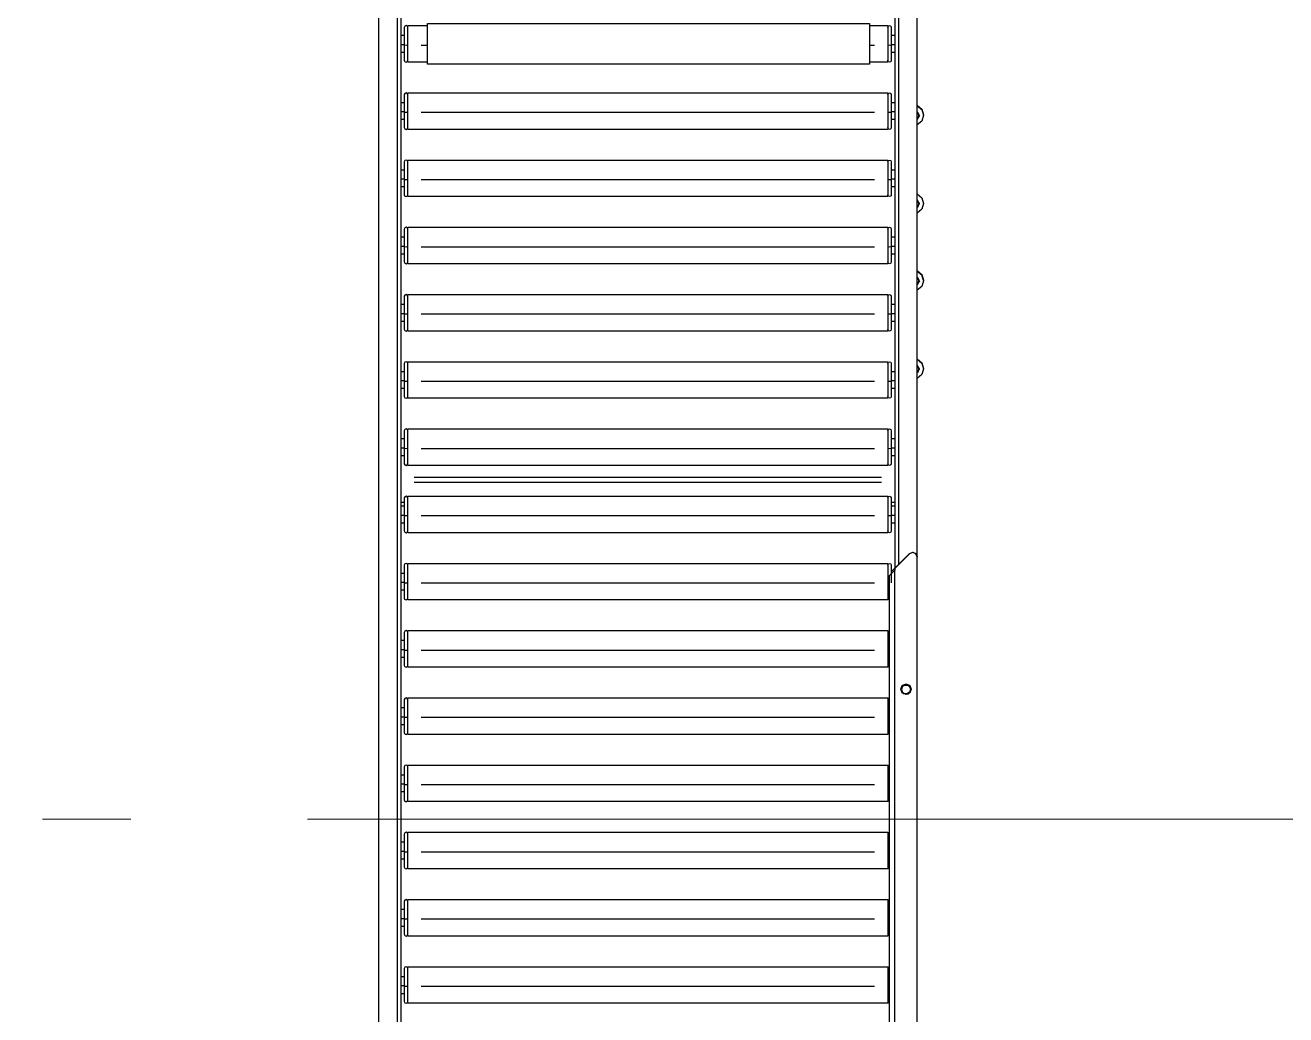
# Model space of a CAD drawing. Header units: millimetres. Extents: x -187347 to 135007, y -6415 to 292048.
# Drawn here: x -50911 to -49485, y 19834 to 20953 of the extents above; entities that cross this region are included whole.
import ezdxf

# ---------------------------------------------------------------- set-up
doc = ezdxf.new("R2010")
doc.units = ezdxf.units.MM
doc.header["$LTSCALE"] = 100
doc.linetypes.add('Z_LINE-CNTR', pattern=[17, 12, -2, 1, -2])
doc.layers.add('Layout CAT2', color=6, linetype='Continuous')
doc.layers.add('S-GRID', color=7, linetype='Continuous', lineweight=5)

msp = doc.modelspace()

# ---------------------------------------------------------------- linework, layer by layer
at = {"layer": 'Layout CAT2', "elevation": -3.4}
for points in [[(-50511.3, 21273.4), (-50511.3, 20079.8)], [(-50490.1, 21273.4), (-50490.1, 20241.8)], [(-49901.7, 20352.1), (-49901.7, 21273.4), (-49923, 21273.4), (-49925.9, 21273.5), (-49927.1, 21273.6), (-49927.1, 21240.2)], [(-49923, 21273.4), (-49923, 20343)], [(-50485.9, 21002.8), (-50485.9, 20936.1), (-50485.9, 20933.8), (-50485.9, 20931.4), (-50485.9, 20929), (-50485.9, 20926.8)], [(-49927.1, 21002.8), (-49927.1, 20936.1), (-49927.1, 20933.8), (-49927.1, 20931.4), (-49927.1, 20929), (-49927.1, 20926.8)], [(-50455.9, 20911.4), (-50478, 20911.4), (-50478, 20913.9), (-50478, 20920.9), (-50478, 20930.7), (-50478, 20939), (-50478, 20946.1), (-50478, 20951), (-50478, 20952.7), (-50455.9, 20952.7)], [(-49955.9, 20952.7), (-49935.1, 20952.7), (-49935.1, 20951), (-49935.1, 20946.1), (-49935.1, 20939), (-49935.1, 20930.7), (-49935.1, 20920.9), (-49935.1, 20913.9), (-49935.1, 20911.4), (-49955.9, 20911.4)], [(-50485.9, 20941.7), (-50482, 20941.7)], [(-49931.1, 20941.7), (-49927.1, 20941.7)], [(-50485.9, 20931.4), (-50482, 20931.4)], [(-50485.9, 20926.8), (-50485.9, 20860.1)], [(-50482, 20922.3), (-50485.9, 20922.3)], [(-50482, 20930.8), (-50480, 20930.7), (-50478, 20930.8)], [(-50463, 20930.7), (-50455.9, 20930.7)], [(-49955.9, 20930.7), (-49950.1, 20930.7)], [(-49935.1, 20930.8), (-49933.1, 20930.7), (-49931.1, 20930.8)], [(-49931.1, 20931.4), (-49927.1, 20931.4)], [(-49927.1, 20922.3), (-49931.1, 20922.3)], [(-49927.1, 20926.8), (-49927.1, 20860.1)], [(-50485.9, 20865.7), (-50482, 20865.7)], [(-49931.1, 20865.7), (-49927.1, 20865.7)], [(-50485.9, 20860.1), (-50485.9, 20857.8), (-50485.9, 20855.4), (-50485.9, 20853), (-50485.9, 20850.8)], [(-50485.9, 20855.4), (-50482, 20855.4)], [(-50485.9, 20850.8), (-50485.9, 20784)], [(-50482, 20854.8), (-50480, 20854.6), (-50478, 20854.8)], [(-50463, 20854.6), (-49950.1, 20854.6)], [(-49935.1, 20854.8), (-49933.1, 20854.6), (-49931.1, 20854.8)], [(-49931.1, 20855.4), (-49927.1, 20855.4)], [(-49927.1, 20860.1), (-49927.1, 20857.8), (-49927.1, 20855.4), (-49927.1, 20853), (-49927.1, 20850.8)], [(-49927.1, 20850.8), (-49927.1, 20784)], [(-49901.7, 20862.5), (-49896.7, 20858), (-49894.8, 20851.6), (-49894.8, 20851.5)], [(-49901.7, 20862.1), (-49896.7, 20857.7), (-49894.8, 20851.3)], [(-49901.7, 20862), (-49896.7, 20857.6), (-49894.8, 20851.2), (-49896.7, 20844.7), (-49901.7, 20840.3)], [(-49901.7, 20855), (-49901.7, 20854.9), (-49901.4, 20854.4), (-49901.2, 20854), (-49901.1, 20853.9), (-49901.1, 20853.8), (-49901, 20853.7), (-49901, 20853.6), (-49900.8, 20853.4), (-49900.7, 20853.2), (-49900.5, 20852.8), (-49900.2, 20852.4), (-49899.8, 20851.6), (-49899.3, 20850.8), (-49899.3, 20851.1), (-49901.2, 20854.4), (-49901.7, 20855.3)], [(-49901.7, 20854.8), (-49901.4, 20854.4), (-49901.2, 20854), (-49900.3, 20850.8), (-49901.2, 20847.5), (-49901.4, 20847.2), (-49901.7, 20846.8)], [(-49899.3, 20850.8), (-49899.8, 20850), (-49900.2, 20849.2), (-49900.5, 20848.8), (-49900.7, 20848.4), (-49901, 20848), (-49901.2, 20847.5), (-49901.3, 20847.4), (-49901.3, 20847.3), (-49901.4, 20847.2), (-49901.4, 20847.1), (-49901.6, 20846.9), (-49901.7, 20846.7), (-49901.7, 20846.6)], [(-49901.4, 20854.7), (-49901.2, 20854.4), (-49901, 20854)], [(-49894.8, 20851.3), (-49894.8, 20851.2)], [(-50482, 20846.3), (-50485.9, 20846.3)], [(-49927.1, 20846.3), (-49931.1, 20846.3)], [(-50485.9, 20789.7), (-50482, 20789.7)], [(-50485.9, 20784), (-50485.9, 20781.7), (-50485.9, 20779.3), (-50485.9, 20776.9), (-50485.9, 20774.7)], [(-50485.9, 20779.3), (-50482, 20779.3)], [(-50482, 20778.7), (-50480, 20778.6), (-50478, 20778.7)], [(-50463, 20778.6), (-49950.1, 20778.6)], [(-49935.1, 20778.7), (-49933.1, 20778.6), (-49931.1, 20778.7)], [(-49931.1, 20789.7), (-49927.1, 20789.7)], [(-49931.1, 20779.3), (-49927.1, 20779.3)], [(-49927.1, 20784), (-49927.1, 20781.7), (-49927.1, 20779.3), (-49927.1, 20776.9), (-49927.1, 20774.7)], [(-50485.9, 20774.7), (-50485.9, 20708)], [(-50482, 20770.2), (-50485.9, 20770.2)], [(-49927.1, 20770.2), (-49931.1, 20770.2)], [(-49927.1, 20774.7), (-49927.1, 20708)], [(-49901.7, 20762.3), (-49896.7, 20757.9), (-49894.8, 20751.5), (-49894.8, 20751.4)], [(-49901.7, 20762.2), (-49896.7, 20757.8), (-49894.8, 20751.4), (-49896.7, 20744.9), (-49901.7, 20740.5)], [(-49901.7, 20755.2), (-49901.7, 20755.1), (-49901.4, 20754.7), (-49901.2, 20754.3), (-49901.1, 20754.1), (-49901.1, 20754), (-49901, 20753.9), (-49901, 20753.8), (-49900.8, 20753.6), (-49900.7, 20753.4), (-49900.5, 20753), (-49900.2, 20752.6), (-49899.8, 20751.8), (-49899.3, 20751), (-49899.3, 20751.3), (-49901.2, 20754.6), (-49901.7, 20755.5)], [(-49901.7, 20755), (-49901.4, 20754.6), (-49901.2, 20754.3), (-49900.3, 20751), (-49901.2, 20747.8), (-49901.4, 20747.4), (-49901.7, 20747)], [(-49899.3, 20751), (-49899.8, 20750.2), (-49900.2, 20749.4), (-49900.5, 20749), (-49900.7, 20748.6), (-49901, 20748.2), (-49901.2, 20747.8), (-49901.3, 20747.7), (-49901.3, 20747.6), (-49901.4, 20747.5), (-49901.4, 20747.3), (-49901.6, 20747.1), (-49901.7, 20746.9), (-49901.7, 20746.8)], [(-49901.4, 20755), (-49901.2, 20754.6), (-49901, 20754.2)], [(-49894.8, 20751.8), (-49894.8, 20751.7)], [(-50485.9, 20713.6), (-50482, 20713.6)], [(-50485.9, 20708), (-50485.9, 20705.7), (-50485.9, 20703.3), (-50485.9, 20700.9), (-50485.9, 20698.7)], [(-49931.1, 20713.6), (-49927.1, 20713.6)], [(-49927.1, 20708), (-49927.1, 20705.7), (-49927.1, 20703.3), (-49927.1, 20700.9), (-49927.1, 20698.7)], [(-50485.9, 20703.3), (-50482, 20703.3)], [(-50485.9, 20698.7), (-50485.9, 20632)], [(-50482, 20694.2), (-50485.9, 20694.2)], [(-50482, 20702.7), (-50480, 20702.6), (-50478, 20702.7)], [(-50463, 20702.6), (-49950.1, 20702.6)], [(-49935.1, 20702.7), (-49933.1, 20702.6), (-49931.1, 20702.7)], [(-49931.1, 20703.3), (-49927.1, 20703.3)], [(-49927.1, 20694.2), (-49931.1, 20694.2)], [(-49927.1, 20698.7), (-49927.1, 20632)], [(-49901.7, 20675.5), (-49896.7, 20671), (-49894.8, 20664.6)], [(-49894.8, 20664.6), (-49894.8, 20664.5), (-49896.7, 20670.9), (-49901.7, 20675.3)], [(-49901.7, 20675.1), (-49896.7, 20670.7), (-49894.8, 20664.3), (-49894.8, 20664.1)], [(-49901.7, 20675), (-49896.7, 20670.6), (-49894.8, 20664.1), (-49896.7, 20657.7), (-49901.7, 20653.3)], [(-49901.7, 20668), (-49901.7, 20667.9), (-49901.4, 20667.4), (-49901.2, 20667), (-49901.1, 20666.9), (-49901.1, 20666.8), (-49901, 20666.7), (-49901, 20666.6), (-49900.8, 20666.4), (-49900.7, 20666.2), (-49900.5, 20665.8), (-49900.2, 20665.4), (-49899.8, 20664.6), (-49899.3, 20663.8), (-49899.3, 20664.1), (-49901.2, 20667.4), (-49901.7, 20668.3)], [(-49901.7, 20667.8), (-49901.4, 20667.4), (-49901.2, 20667), (-49900.3, 20663.8), (-49901.2, 20660.5), (-49901.4, 20660.2), (-49901.7, 20659.8)], [(-49901.4, 20667.7), (-49901.2, 20667.4), (-49901, 20667)], [(-49899.3, 20663.8), (-49899.8, 20663), (-49900.2, 20662.2), (-49900.5, 20661.8), (-49900.7, 20661.4), (-49901, 20661), (-49901.2, 20660.5), (-49901.3, 20660.4), (-49901.3, 20660.3), (-49901.4, 20660.2), (-49901.4, 20660.1), (-49901.6, 20659.9), (-49901.7, 20659.7), (-49901.7, 20659.6)], [(-50485.9, 20637.6), (-50482, 20637.6)], [(-49931.1, 20637.6), (-49927.1, 20637.6)], [(-50485.9, 20632), (-50485.9, 20629.7), (-50485.9, 20627.2), (-50485.9, 20624.9), (-50485.9, 20622.7)], [(-50485.9, 20627.2), (-50482, 20627.2)], [(-50485.9, 20622.6), (-50485.9, 20555.9)], [(-50482, 20626.7), (-50480, 20626.5), (-50478, 20626.7)], [(-50463, 20626.5), (-49950.1, 20626.5)], [(-49935.1, 20626.7), (-49933.1, 20626.5), (-49931.1, 20626.7)], [(-49931.1, 20627.2), (-49927.1, 20627.2)], [(-49927.1, 20632), (-49927.1, 20629.7), (-49927.1, 20627.2), (-49927.1, 20624.9), (-49927.1, 20622.7)], [(-49927.1, 20622.6), (-49927.1, 20555.9)], [(-50482, 20618.1), (-50485.9, 20618.1)], [(-49927.1, 20618.1), (-49931.1, 20618.1)], [(-49901.7, 20575.7), (-49896.7, 20571.2), (-49894.8, 20564.8), (-49894.8, 20564.7)], [(-49901.7, 20575.5), (-49896.7, 20571.1), (-49894.8, 20564.7)], [(-49901.7, 20575.3), (-49896.7, 20570.9), (-49894.8, 20564.5)], [(-49901.7, 20575.2), (-49896.7, 20570.8), (-49894.8, 20564.4), (-49896.7, 20557.9), (-49901.7, 20553.5)], [(-49901.7, 20568.2), (-49901.7, 20568.1), (-49901.4, 20567.7), (-49901.2, 20567.2), (-49901.1, 20567.1), (-49901.1, 20567), (-49901, 20566.9), (-49901, 20566.8), (-49900.8, 20566.6), (-49900.7, 20566.4), (-49900.5, 20566), (-49900.2, 20565.6), (-49899.8, 20564.8), (-49899.3, 20564), (-49899.3, 20564.3), (-49901.2, 20567.6), (-49901.7, 20568.5)], [(-49901.7, 20568), (-49901.4, 20567.6), (-49901.2, 20567.2), (-49900.3, 20564), (-49901.2, 20560.8), (-49901.4, 20560.4), (-49901.7, 20560)], [(-49901.4, 20568), (-49901.2, 20567.6), (-49901, 20567.2)], [(-49894.8, 20564.5), (-49894.8, 20564.4)], [(-50485.9, 20561.6), (-50482, 20561.6)], [(-50485.9, 20555.9), (-50485.9, 20553.6), (-50485.9, 20551.2), (-50485.9, 20548.8), (-50485.9, 20546.6)], [(-50485.9, 20551.2), (-50482, 20551.2)], [(-50482, 20550.6), (-50480, 20550.5), (-50478, 20550.6)], [(-50463, 20550.5), (-49950.1, 20550.5)], [(-49935.1, 20550.6), (-49933.1, 20550.5), (-49931.1, 20550.6)], [(-49931.1, 20561.6), (-49927.1, 20561.6)], [(-49931.1, 20551.2), (-49927.1, 20551.2)], [(-49927.1, 20555.9), (-49927.1, 20553.6), (-49927.1, 20551.2), (-49927.1, 20548.8), (-49927.1, 20546.6)], [(-49899.3, 20564), (-49899.8, 20563.2), (-49900.2, 20562.4), (-49900.5, 20562), (-49900.7, 20561.6), (-49901, 20561.2), (-49901.2, 20560.8), (-49901.3, 20560.7), (-49901.3, 20560.6), (-49901.4, 20560.5), (-49901.4, 20560.3), (-49901.6, 20560.1), (-49901.7, 20559.9), (-49901.7, 20559.8)], [(-50485.9, 20546.6), (-50485.9, 20479.9)], [(-50482, 20542.1), (-50485.9, 20542.1)], [(-49927.1, 20542.1), (-49931.1, 20542.1)], [(-49927.1, 20546.6), (-49927.1, 20479.9)], [(-50485.9, 20485.5), (-50482, 20485.5)], [(-50485.9, 20479.9), (-50485.9, 20477.6), (-50485.9, 20475.2), (-50485.9, 20472.8), (-50485.9, 20470.6)], [(-49931.1, 20485.5), (-49927.1, 20485.5)], [(-49927.1, 20479.9), (-49927.1, 20477.6), (-49927.1, 20475.2), (-49927.1, 20472.8), (-49927.1, 20470.6)], [(-50485.9, 20475.2), (-50482, 20475.2)], [(-50485.9, 20470.5), (-50485.9, 20403.8)], [(-50482, 20466.1), (-50485.9, 20466.1)], [(-50482, 20474.6), (-50480, 20474.4), (-50478, 20474.6)], [(-50463, 20474.4), (-49950.1, 20474.4)], [(-49935.1, 20474.6), (-49933.1, 20474.4), (-49931.1, 20474.6)], [(-49931.1, 20475.2), (-49927.1, 20475.2)], [(-49927.1, 20466.1), (-49931.1, 20466.1)], [(-49927.1, 20470.5), (-49927.1, 20403.8)], [(-50470.9, 20442), (-49942.1, 20442)], [(-50470.9, 20436.1), (-49942.1, 20436.1)], [(-50485.9, 20413.8), (-50482, 20413.8)], [(-50485.9, 20409.5), (-50482, 20409.5)], [(-49931.1, 20413.8), (-49927.1, 20413.8)], [(-49931.1, 20409.5), (-49927.1, 20409.5)], [(-50485.9, 20403.8), (-50485.9, 20401.5), (-50485.9, 20399.1), (-50485.9, 20396.7), (-50485.9, 20394.5)], [(-50485.9, 20399.1), (-50482, 20399.1)], [(-50485.9, 20394.5), (-50485.9, 20327.8)], [(-50482, 20398.5), (-50480, 20398.4), (-50478, 20398.5)], [(-50463, 20398.4), (-49950.1, 20398.4)], [(-49935.1, 20398.5), (-49933.1, 20398.4), (-49931.1, 20398.5)], [(-49931.1, 20399.1), (-49927.1, 20399.1)], [(-49927.1, 20403.8), (-49927.1, 20401.5), (-49927.1, 20399.1), (-49927.1, 20396.7), (-49927.1, 20394.5)], [(-49927.1, 20394.5), (-49927.1, 20338.8)], [(-50482, 20390), (-50485.9, 20390)], [(-49927.1, 20390), (-49931.1, 20390)], [(-49927.1, 18868.4), (-49910.3, 18851.5), (-49906.7, 18850.1), (-49903.2, 18851.5), (-49901.7, 18855.1), (-49901.7, 20351.8), (-49903.2, 20355.3), (-49906.7, 20356.8), (-49910.3, 20355.3), (-49927.1, 20338.5), (-49927.1, 20336.8), (-49933.5, 20330.5), (-49933.5, 18873), (-49927.1, 18866.7), (-49927.1, 20336.8)], [(-49931.1, 20334.9), (-49910.3, 20355.7), (-49906.7, 20357.2), (-49903.2, 20355.7), (-49901.7, 20352.2), (-49901.7, 20351.8)], [(-49910.3, 20355.7), (-49910.3, 20355.3)], [(-50485.9, 20333.4), (-50482, 20333.4)], [(-50485.9, 20327.8), (-50485.9, 20325.5), (-50485.9, 20323.1), (-50485.9, 20320.7), (-50485.9, 20318.5)], [(-50485.9, 20323.1), (-50482, 20323.1)], [(-50482, 20322.5), (-50480, 20322.4), (-50478, 20322.5)], [(-50463, 20322.4), (-49950.1, 20322.4)], [(-49935.1, 20322.5), (-49934.6, 20322.4), (-49933.5, 20322.4)], [(-50485.9, 20318.5), (-50485.9, 20251.7)], [(-50482, 20314), (-50485.9, 20314)], [(-50478, 20241.8), (-50478, 20244), (-50478, 20246.3), (-50478, 20254.6), (-50478, 20261.8), (-50478, 20266.6), (-50478, 20268.3), (-49935.1, 20268.3), (-49935.1, 20266.6), (-49935.1, 20261.8), (-49935.1, 20254.6), (-49935.1, 20246.3), (-49935.1, 20236.6), (-49935.1, 20229.6), (-49935.1, 20227), (-50416.8, 20227)], [(-50485.9, 20257.4), (-50482, 20257.4)], [(-50485.9, 20257.4), (-50482, 20257.4)], [(-50485.9, 20251.8), (-50485.9, 20249.5), (-50485.9, 20247), (-50485.9, 20244.6), (-50485.9, 20242.5)], [(-50485.9, 20251.8), (-50485.9, 20249.5), (-50485.9, 20247), (-50485.9, 20244.6), (-50485.9, 20242.5)], [(-50490.1, 20241.8), (-50490.1, 18755.7)], [(-50485.9, 20247), (-50482, 20247)], [(-50485.9, 20247), (-50482, 20247)], [(-50485.9, 20242.5), (-50485.9, 20241.8)], [(-50485.9, 20241.8), (-50485.9, 20023.6)], [(-50482, 20237.9), (-50485.9, 20237.9)], [(-50482, 20246.5), (-50480, 20246.3), (-50478, 20246.5)], [(-50482, 20246.4), (-50480, 20246.3), (-50478, 20246.4)], [(-50463, 20246.3), (-49950.1, 20246.3)], [(-50463, 20246.3), (-49950.1, 20246.3)], [(-49935.1, 20246.5), (-49934.6, 20246.4), (-49933.5, 20246.3)], [(-49920.4, 20202), (-49920.4, 20202.2), (-49918.7, 20206.4), (-49914.4, 20208.1), (-49910.2, 20206.4), (-49908.4, 20202.2), (-49908.4, 20202)], [(-49918.8, 20199.4), (-49919, 20199.7), (-49919.1, 20200), (-49919.3, 20200.3), (-49919.5, 20200.6), (-49919.7, 20200.9), (-49919.9, 20201.2), (-49919.9, 20201.4), (-49920, 20201.5), (-49920.1, 20201.7), (-49920.2, 20201.8), (-49920, 20202.1), (-49919.9, 20202.4), (-49919.7, 20202.7), (-49919.5, 20203), (-49919.4, 20203.1), (-49919.3, 20203.3), (-49919.3, 20203.4), (-49919.2, 20203.4), (-49919.2, 20203.5), (-49919.1, 20203.6), (-49919, 20203.9), (-49918.8, 20204.2), (-49918.7, 20204.3), (-49916.9, 20206.1), (-49914.5, 20206.8)], [(-49910.1, 20204.2), (-49909.4, 20201.8), (-49910.1, 20199.4), (-49910.1, 20199.2), (-49911.9, 20197.5), (-49914.4, 20196.8), (-49914.5, 20196.8), (-49914.9, 20196.8), (-49915.2, 20196.8), (-49915.6, 20196.8), (-49915.9, 20196.8), (-49916.1, 20196.8), (-49916.3, 20196.8), (-49916.4, 20196.8), (-49916.4, 20196.8), (-49916.5, 20196.8), (-49916.6, 20196.8), (-49917, 20196.8), (-49917.3, 20196.8), (-49917.5, 20197.1), (-49917.7, 20197.4), (-49917.8, 20197.7), (-49918, 20198), (-49918.1, 20198.2), (-49918.2, 20198.3), (-49918.2, 20198.4), (-49918.3, 20198.5), (-49918.3, 20198.5), (-49918.4, 20198.6), (-49918.5, 20198.9), (-49918.7, 20199.2)], [(-49914.4, 20206.8), (-49914.5, 20206.8), (-49914.9, 20206.8), (-49915.2, 20206.8), (-49915.4, 20206.8), (-49915.6, 20206.8), (-49915.7, 20206.8), (-49915.7, 20206.8), (-49915.8, 20206.8), (-49915.9, 20206.8), (-49916.3, 20206.8), (-49916.6, 20206.8), (-49917, 20206.8), (-49917.3, 20206.8), (-49917.3, 20207), (-49911.5, 20207)], [(-49911.5, 20206.8), (-49911.9, 20206.8), (-49912.2, 20206.8), (-49912.3, 20206.8), (-49912.4, 20206.8), (-49912.5, 20206.8), (-49912.6, 20206.8), (-49912.8, 20206.8), (-49912.9, 20206.8), (-49913.3, 20206.8), (-49913.6, 20206.8), (-49914, 20206.8), (-49914.4, 20206.8), (-49911.9, 20206.1), (-49910.1, 20204.3)], [(-50485.9, 20181.4), (-50482, 20181.4)], [(-50416.8, 20192.3), (-49935.1, 20192.3), (-49935.1, 20190.6), (-49935.1, 20185.7), (-49935.1, 20178.6), (-49935.1, 20170.3), (-49935.1, 20160.5), (-49935.1, 20153.5), (-49935.1, 20151), (-50416.8, 20151)], [(-50485.9, 20175.7), (-50485.9, 20173.4), (-50485.9, 20171), (-50485.9, 20168.6), (-50485.9, 20166.4)], [(-50485.9, 20171), (-50482, 20171)], [(-50482, 20170.4), (-50480, 20170.3), (-50478, 20170.4)], [(-50463, 20170.3), (-49950.1, 20170.3)], [(-50416.8, 20170.3), (-49950.1, 20170.3)], [(-49935.1, 20170.4), (-49934.6, 20170.3), (-49933.5, 20170.3)], [(-50482, 20161.9), (-50485.9, 20161.9)], [(-50416.8, 20116.2), (-49935.1, 20116.2), (-49935.1, 20114.5), (-49935.1, 20109.7), (-49935.1, 20102.5), (-49935.1, 20094.2), (-49935.1, 20084.5), (-49935.1, 20077.5), (-49935.1, 20074.9), (-50478, 20074.9), (-50478, 20076.2), (-50478, 20079.8)], [(-50485.9, 20105.3), (-50482, 20105.3)], [(-50485.9, 20099.7), (-50485.9, 20097.4), (-50485.9, 20095), (-50485.9, 20092.6), (-50485.9, 20090.4)], [(-50485.9, 20095), (-50482, 20095)], [(-50482, 20094.4), (-50480, 20094.2), (-50478, 20094.4)], [(-50463, 20094.2), (-49950.1, 20094.2)], [(-50416.8, 20094.2), (-49950.1, 20094.2)], [(-49935.1, 20094.4), (-49934.6, 20094.3), (-49933.5, 20094.2)], [(-50511.3, 20079.8), (-50511.3, 19820.8)], [(-50482, 20085.9), (-50485.9, 20085.9)], [(-50485.9, 20029.3), (-50482, 20029.3)], [(-50485.9, 20023.6), (-50485.9, 20021.3), (-50485.9, 20018.9), (-50485.9, 20016.5), (-50485.9, 20014.3)], [(-50485.9, 20018.9), (-50482, 20018.9)], [(-50485.9, 20014.4), (-50485.9, 19947.6), (-50485.9, 19945.3), (-50485.9, 19942.9), (-50485.9, 19940.5), (-50485.9, 19938.3)], [(-50482, 20009.8), (-50485.9, 20009.8)], [(-50482, 20018.3), (-50480, 20018.2), (-50478, 20018.3)], [(-50463, 20018.2), (-49950.1, 20018.2)], [(-49935.1, 20018.3), (-49934.6, 20018.3), (-49933.5, 20018.2)], [(-50485.9, 19953.2), (-50482, 19953.2)], [(-50485.9, 19942.9), (-50482, 19942.9)], [(-50485.9, 19938.3), (-50485.9, 19871.6), (-50485.9, 19869.3), (-50485.9, 19866.8), (-50485.9, 19864.5), (-50485.9, 19862.3)], [(-50482, 19942.3), (-50480, 19942.2), (-50478, 19942.3)], [(-50463, 19942.2), (-49950.1, 19942.2)], [(-49935.1, 19942.3), (-49934.6, 19942.2), (-49933.5, 19942.2)], [(-50482, 19933.8), (-50485.9, 19933.8)], [(-50485.9, 19877.2), (-50482, 19877.2)], [(-50485.9, 19866.8), (-50482, 19866.8)], [(-50482, 19866.3), (-50480, 19866.1), (-50478, 19866.3)], [(-50463, 19866.1), (-49950.1, 19866.1)], [(-49935.1, 19866.3), (-49934.6, 19866.2), (-49933.5, 19866.1)], [(-50485.9, 19862.3), (-50485.9, 19795.6)], [(-50482, 19857.7), (-50485.9, 19857.7)]]:
    msp.add_lwpolyline(points, dxfattribs=at)
for points in [[(-50478, 20950.7, 0.999635), (-50482, 20950.7), (-50482, 20949.1), (-50482, 20944.8), (-50482, 20938.3), (-50482, 20930.8), (-50482, 20922), (-50482, 20915.7), (-50482, 20913.4, 1.001344), (-50478, 20913.4)], [(-49935.1, 20950.7, -0.999635), (-49931.1, 20950.7), (-49931.1, 20949.1), (-49931.1, 20944.8), (-49931.1, 20938.3), (-49931.1, 20930.8), (-49931.1, 20922), (-49931.1, 20915.7), (-49931.1, 20913.4, -1.001344), (-49935.1, 20913.4)], [(-50478, 20874.6, 0.999635), (-50482, 20874.6), (-50482, 20873.1), (-50482, 20868.7), (-50482, 20862.3), (-50482, 20854.8), (-50482, 20846), (-50482, 20839.6), (-50482, 20837.3, 0.999635), (-50478, 20837.3)], [(-49935.1, 20874.6, -0.999635), (-49931.1, 20874.6), (-49931.1, 20873.1), (-49931.1, 20868.7), (-49931.1, 20862.3), (-49931.1, 20854.8), (-49931.1, 20846), (-49931.1, 20839.6), (-49931.1, 20837.3, -0.999635), (-49935.1, 20837.3)], [(-50478, 20798.6, 0.999635), (-50482, 20798.6), (-50482, 20797.1), (-50482, 20792.7), (-50482, 20786.2), (-50482, 20778.7), (-50482, 20769.9), (-50482, 20763.6), (-50482, 20761.3, 1.001344), (-50478, 20761.3)], [(-49935.1, 20798.6, -0.999635), (-49931.1, 20798.6), (-49931.1, 20797.1), (-49931.1, 20792.7), (-49931.1, 20786.2), (-49931.1, 20778.7), (-49931.1, 20769.9), (-49931.1, 20763.6), (-49931.1, 20761.3, -1.001344), (-49935.1, 20761.3)], [(-50478, 20722.6, 0.999635), (-50482, 20722.6), (-50482, 20721), (-50482, 20716.7), (-50482, 20710.2), (-50482, 20702.7), (-50482, 20693.9), (-50482, 20687.6), (-50482, 20685.3, 0.999635), (-50478, 20685.3)], [(-49935.1, 20722.6, -0.999635), (-49931.1, 20722.6), (-49931.1, 20721), (-49931.1, 20716.7), (-49931.1, 20710.2), (-49931.1, 20702.7), (-49931.1, 20693.9), (-49931.1, 20687.6), (-49931.1, 20685.3, -0.999635), (-49935.1, 20685.3)], [(-50478, 20646.5, 0.999635), (-50482, 20646.5), (-50482, 20645), (-50482, 20640.6), (-50482, 20634.2), (-50482, 20626.7), (-50482, 20617.8), (-50482, 20611.5), (-50482, 20609.2, 0.999635), (-50478, 20609.2)], [(-49935.1, 20646.5, -0.999635), (-49931.1, 20646.5), (-49931.1, 20645), (-49931.1, 20640.6), (-49931.1, 20634.2), (-49931.1, 20626.7), (-49931.1, 20617.8), (-49931.1, 20611.5), (-49931.1, 20609.2, -0.999635), (-49935.1, 20609.2)], [(-50478, 20570.5, 0.999635), (-50482, 20570.5), (-50482, 20568.9), (-50482, 20564.6), (-50482, 20558.1), (-50482, 20550.6), (-50482, 20541.8), (-50482, 20535.5), (-50482, 20533.2, 0.999635), (-50478, 20533.2)], [(-49935.1, 20570.5, -0.999635), (-49931.1, 20570.5), (-49931.1, 20568.9), (-49931.1, 20564.6), (-49931.1, 20558.1), (-49931.1, 20550.6), (-49931.1, 20541.8), (-49931.1, 20535.5), (-49931.1, 20533.2, -0.999635), (-49935.1, 20533.2)], [(-50478, 20494.4, 0.999635), (-50482, 20494.4), (-50482, 20492.9), (-50482, 20488.5), (-50482, 20482.1), (-50482, 20474.6), (-50482, 20465.8), (-50482, 20459.4), (-50482, 20457.1, 0.999635), (-50478, 20457.1)], [(-49935.1, 20494.4, -0.999635), (-49931.1, 20494.4), (-49931.1, 20492.9), (-49931.1, 20488.5), (-49931.1, 20482.1), (-49931.1, 20474.6), (-49931.1, 20465.8), (-49931.1, 20459.4), (-49931.1, 20457.1, -0.999635), (-49935.1, 20457.1)], [(-50478, 20418.4, 0.999635), (-50482, 20418.4), (-50482, 20416.9), (-50482, 20412.5), (-50482, 20406), (-50482, 20398.5), (-50482, 20389.7), (-50482, 20383.4), (-50482, 20381.1, 0.999635), (-50478, 20381.1)], [(-49935.1, 20418.4, -0.999635), (-49931.1, 20418.4), (-49931.1, 20416.9), (-49931.1, 20412.5), (-49931.1, 20406), (-49931.1, 20398.5), (-49931.1, 20389.7), (-49931.1, 20383.4), (-49931.1, 20381.1, -0.999635), (-49935.1, 20381.1)], [(-50478, 20342.4, 0.999635), (-50482, 20342.4), (-50482, 20340.8), (-50482, 20336.5), (-50482, 20330), (-50482, 20322.5), (-50482, 20313.7), (-50482, 20307.4), (-50482, 20305.1, 1.001344), (-50478, 20305.1)], [(-49935.1, 20342.4, -0.999635), (-49931.1, 20342.4), (-49931.1, 20340.8), (-49931.1, 20336.5), (-49931.1, 20330), (-49931.1, 20322.5)], [(-50478, 20266.3, 0.999635), (-50482, 20266.3), (-50482, 20264.8), (-50482, 20260.4), (-50482, 20254), (-50482, 20246.5), (-50482, 20244.1), (-50482, 20241.8)], [(-50478, 20266.3, 0.999635), (-50482, 20266.3), (-50482, 20264.8), (-50482, 20260.4), (-50482, 20254), (-50482, 20246.4), (-50482, 20237.6), (-50482, 20231.3), (-50482, 20229, 1.001344), (-50478, 20229)], [(-49920.2, 20201.8), (-49920.2, 20202), (-49917.3, 20207, -0.001546), (-49918.8, 20204.2), (-49919.4, 20201.8), (-49918.8, 20199.4), (-49918.7, 20199.2), (-49916.9, 20197.5), (-49914.4, 20196.8), (-49914, 20196.8), (-49913.6, 20196.8), (-49913.5, 20196.8), (-49913.3, 20196.8), (-49913.2, 20196.8), (-49913.1, 20196.8), (-49913, 20196.8), (-49912.9, 20196.8), (-49912.6, 20196.8), (-49912.2, 20196.8), (-49911.9, 20196.8), (-49911.5, 20196.8, 0.002305), (-49910.1, 20199.4), (-49909.9, 20199.7), (-49909.7, 20200), (-49909.7, 20200.1), (-49909.6, 20200.1), (-49909.6, 20200.2), (-49909.5, 20200.3), (-49909.4, 20200.4), (-49909.3, 20200.6), (-49909.2, 20200.9), (-49909, 20201.2), (-49908.8, 20201.5), (-49908.7, 20201.8)], [(-50478, 20190.3, 0.999635), (-50482, 20190.3), (-50482, 20188.7), (-50482, 20184.4), (-50482, 20177.9), (-50482, 20170.4), (-50482, 20161.6), (-50482, 20155.3), (-50482, 20153, 1.001344), (-50478, 20153)], [(-50478, 20114.2, 0.999635), (-50482, 20114.2), (-50482, 20112.7), (-50482, 20108.3), (-50482, 20101.9), (-50482, 20094.4), (-50482, 20085.6), (-50482, 20079.2), (-50482, 20076.9, 1.001344), (-50478, 20076.9)], [(-50482, 20079.8), (-50482, 20077.7), (-50482, 20076.9, 0.999635), (-50478, 20076.9)], [(-50478, 20038.2, 0.999635), (-50482, 20038.2), (-50482, 20036.7), (-50482, 20032.3), (-50482, 20025.8), (-50482, 20018.3), (-50482, 20009.5), (-50482, 20003.2), (-50482, 20000.9, 1.001344), (-50478, 20000.9)], [(-50478, 19962.2, 0.999635), (-50482, 19962.2), (-50482, 19960.6), (-50482, 19956.3), (-50482, 19949.8), (-50482, 19942.3), (-50482, 19933.5), (-50482, 19927.2), (-50482, 19924.9, 0.999635), (-50478, 19924.9)], [(-50478, 19886.1, 0.999635), (-50482, 19886.1), (-50482, 19884.6), (-50482, 19880.2), (-50482, 19873.8), (-50482, 19866.3), (-50482, 19857.4), (-50482, 19851.1), (-50482, 19848.8, 0.999635), (-50478, 19848.8)]]:
    msp.add_lwpolyline(points, format="xyb", dxfattribs=at)
for points in [[(-50455.9, 20909), (-50455.9, 20910.8), (-50455.9, 20915.8), (-50455.9, 20923.2), (-50455.9, 20932), (-50455.9, 20940.8), (-50455.9, 20948.3), (-50455.9, 20953.3), (-50455.9, 20955), (-49955.9, 20955), (-49955.9, 20953.3), (-49955.9, 20948.3), (-49955.9, 20940.8), (-49955.9, 20932), (-49955.9, 20923.2), (-49955.9, 20915.8), (-49955.9, 20910.8), (-49955.9, 20909)], [(-50478, 20835.3), (-50478, 20837.9), (-50478, 20844.9), (-50478, 20854.6), (-50478, 20862.9), (-50478, 20870.1), (-50478, 20874.9), (-50478, 20876.6), (-49935.1, 20876.6), (-49935.1, 20874.9), (-49935.1, 20870.1), (-49935.1, 20862.9), (-49935.1, 20854.6), (-49935.1, 20844.9), (-49935.1, 20837.9), (-49935.1, 20835.3)], [(-50478, 20759.3), (-50478, 20761.9), (-50478, 20768.9), (-50478, 20778.6), (-50478, 20786.9), (-50478, 20794.1), (-50478, 20798.9), (-50478, 20800.6), (-49935.1, 20800.6), (-49935.1, 20798.9), (-49935.1, 20794.1), (-49935.1, 20786.9), (-49935.1, 20778.6), (-49935.1, 20768.9), (-49935.1, 20761.9), (-49935.1, 20759.3)], [(-50478, 20683.3), (-50478, 20685.8), (-50478, 20692.8), (-50478, 20702.6), (-50478, 20710.9), (-50478, 20718), (-50478, 20722.8), (-50478, 20724.5), (-49935.1, 20724.5), (-49935.1, 20722.8), (-49935.1, 20718), (-49935.1, 20710.9), (-49935.1, 20702.6), (-49935.1, 20692.8), (-49935.1, 20685.8), (-49935.1, 20683.3)], [(-50478, 20607.2), (-50478, 20609.8), (-50478, 20616.8), (-50478, 20626.5), (-50478, 20634.8), (-50478, 20642), (-50478, 20646.8), (-50478, 20648.5), (-49935.1, 20648.5), (-49935.1, 20646.8), (-49935.1, 20642), (-49935.1, 20634.8), (-49935.1, 20626.5), (-49935.1, 20616.8), (-49935.1, 20609.8), (-49935.1, 20607.2)], [(-50478, 20531.2), (-50478, 20533.7), (-50478, 20540.7), (-50478, 20550.5), (-50478, 20558.8), (-50478, 20565.9), (-50478, 20570.8), (-50478, 20572.5), (-49935.1, 20572.5), (-49935.1, 20570.8), (-49935.1, 20565.9), (-49935.1, 20558.8), (-49935.1, 20550.5), (-49935.1, 20540.7), (-49935.1, 20533.7), (-49935.1, 20531.2)], [(-50478, 20455.2), (-50478, 20457.7), (-50478, 20464.7), (-50478, 20474.4), (-50478, 20482.7), (-50478, 20489.9), (-50478, 20494.7), (-50478, 20496.4), (-49935.1, 20496.4), (-49935.1, 20494.7), (-49935.1, 20489.9), (-49935.1, 20482.7), (-49935.1, 20474.4), (-49935.1, 20464.7), (-49935.1, 20457.7), (-49935.1, 20455.2)], [(-50478, 20379.1), (-50478, 20381.7), (-50478, 20388.7), (-50478, 20398.4), (-50478, 20406.7), (-50478, 20413.9), (-50478, 20418.7), (-50478, 20420.4), (-49935.1, 20420.4), (-49935.1, 20418.7), (-49935.1, 20413.9), (-49935.1, 20406.7), (-49935.1, 20398.4), (-49935.1, 20388.7), (-49935.1, 20381.7), (-49935.1, 20379.1)], [(-50478, 20303.1), (-50478, 20305.6), (-50478, 20312.6), (-50478, 20322.4), (-50478, 20330.7), (-50478, 20337.8), (-50478, 20342.6), (-50478, 20344.3), (-49935.1, 20344.3), (-49935.1, 20342.6), (-49935.1, 20337.8), (-49935.1, 20330.7), (-49935.1, 20322.4), (-49935.1, 20312.6), (-49935.1, 20305.6), (-49935.1, 20303.1)], [(-50478, 20227), (-50478, 20229.6), (-50478, 20236.6), (-50478, 20246.3), (-50478, 20254.6), (-50478, 20261.8), (-50478, 20266.6), (-50478, 20268.3), (-49935.1, 20268.3), (-49935.1, 20266.6), (-49935.1, 20261.8), (-49935.1, 20254.6), (-49935.1, 20246.3), (-49935.1, 20236.6), (-49935.1, 20229.6), (-49935.1, 20227)], [(-49914.4, 20208), (-49910.2, 20206.3), (-49908.4, 20202), (-49910.2, 20197.8), (-49914.4, 20196.1), (-49918.7, 20197.8), (-49920.4, 20202), (-49918.7, 20206.3)], [(-49910.1, 20204.2), (-49910.1, 20204.3), (-49910.3, 20204.6), (-49910.5, 20205), (-49910.5, 20205), (-49910.6, 20205.1), (-49910.6, 20205.2), (-49910.7, 20205.3), (-49910.8, 20205.4), (-49910.8, 20205.6), (-49911, 20205.9), (-49911.2, 20206.2), (-49911.4, 20206.5), (-49911.5, 20206.8), (-49911.5, 20207), (-49908.7, 20202), (-49908.7, 20201.8), (-49908.7, 20202), (-49908.8, 20202.1), (-49908.9, 20202.3), (-49909, 20202.4), (-49909.2, 20202.7), (-49909.4, 20203), (-49909.5, 20203.3), (-49909.7, 20203.6), (-49909.9, 20203.9)], [(-50478, 20151), (-50478, 20153.5), (-50478, 20160.5), (-50478, 20170.3), (-50478, 20178.6), (-50478, 20185.7), (-50478, 20190.6), (-50478, 20192.3), (-49935.1, 20192.3), (-49935.1, 20190.6), (-49935.1, 20185.7), (-49935.1, 20178.6), (-49935.1, 20170.3), (-49935.1, 20160.5), (-49935.1, 20153.5), (-49935.1, 20151)], [(-50478, 20074.9), (-50478, 20077.5), (-50478, 20084.5), (-50478, 20094.2), (-50478, 20102.5), (-50478, 20109.7), (-50478, 20114.5), (-50478, 20116.2), (-49935.1, 20116.2), (-49935.1, 20114.5), (-49935.1, 20109.7), (-49935.1, 20102.5), (-49935.1, 20094.2), (-49935.1, 20084.5), (-49935.1, 20077.5), (-49935.1, 20074.9)], [(-50478, 19998.9), (-50478, 20001.5), (-50478, 20008.5), (-50478, 20018.2), (-50478, 20026.5), (-50478, 20033.7), (-50478, 20038.5), (-50478, 20040.2), (-49935.1, 20040.2), (-49935.1, 20038.5), (-49935.1, 20033.7), (-49935.1, 20026.5), (-49935.1, 20018.2), (-49935.1, 20008.5), (-49935.1, 20001.5), (-49935.1, 19998.9)], [(-50478, 19922.9), (-50478, 19925.4), (-50478, 19932.4), (-50478, 19942.2), (-50478, 19950.5), (-50478, 19957.6), (-50478, 19962.4), (-50478, 19964.1), (-49935.1, 19964.1), (-49935.1, 19962.4), (-49935.1, 19957.6), (-49935.1, 19950.5), (-49935.1, 19942.2), (-49935.1, 19932.4), (-49935.1, 19925.4), (-49935.1, 19922.9)], [(-50478, 19846.8), (-50478, 19849.4), (-50478, 19856.4), (-50478, 19866.1), (-50478, 19874.4), (-50478, 19881.6), (-50478, 19886.4), (-50478, 19888.1), (-49935.1, 19888.1), (-49935.1, 19886.4), (-49935.1, 19881.6), (-49935.1, 19874.4), (-49935.1, 19866.1), (-49935.1, 19856.4), (-49935.1, 19849.4), (-49935.1, 19846.8)]]:
    msp.add_lwpolyline(points, close=True, dxfattribs=at)
at = {"layer": 'Layout CAT2'}
for centre, radius, start, end in [((-49933.1, 20305.1, -3.4), 1.98, 179.895, 258.48), ((-49933.1, 20266.3, -3.4), 1.99, 101.6214, 180.0035), ((-49933.1, 20229, -3.4), 1.98, 179.9121, 258.6157), ((-49933.1, 20190.3, -3.4), 1.98, 101.486, 179.9862), ((-49933.1, 20153, -3.4), 1.98, 179.895, 258.48), ((-49933.1, 20114.2, -3.4), 1.99, 101.6214, 180.0035), ((-49933.1, 20076.9, -3.4), 1.98, 179.9121, 258.6157), ((-49933.1, 20038.2, -3.4), 1.98, 101.486, 179.9862), ((-49933.1, 20000.9, -3.4), 1.98, 179.895, 258.48), ((-49933.1, 19962.2, -3.4), 1.99, 101.6214, 180.0035), ((-49933.1, 19924.9, -3.4), 1.98, 179.9121, 258.6157), ((-49933.1, 19886.1, -3.4), 1.98, 101.486, 179.9862), ((-49933.1, 19848.8, -3.4), 1.98, 179.895, 258.48)]:
    msp.add_arc(centre, radius, start, end, dxfattribs=at)
at = {"layer": 'S-GRID', "color": 152, "linetype": 'Z_LINE-CNTR'}
msp.add_line((-89691.4, 20055), (-18064, 20055), dxfattribs=at)

doc.saveas('drawing.dxf')
